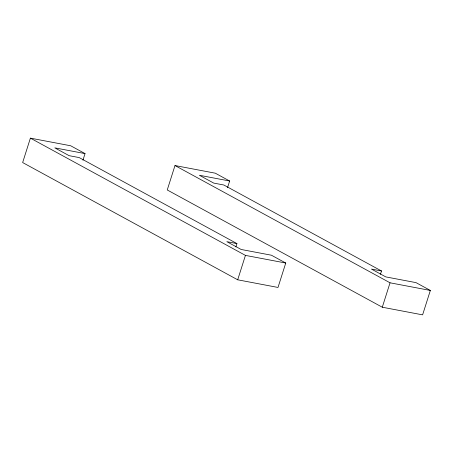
<?xml version="1.0" encoding="UTF-8"?>
<svg xmlns="http://www.w3.org/2000/svg" width="453" height="453" viewBox="0 0 453 453"><rect width="100%" height="100%" fill="white"/><g stroke="black" fill="none" stroke-linecap="round" stroke-linejoin="round"><path stroke-width="0.68" d="M82.95 160.198L85.045 153.595L70.708 145.781L30.396 138.137L22.65 162.553L237.695 279.807L278.006 287.451L285.752 263.034L271.415 255.215L241.183 249.484L226.845 241.67L236.925 243.578L235.877 246.879M227.548 187.61L229.643 181.013L215.305 173.193L174.994 165.549L167.248 189.966L382.292 307.219L422.604 314.863L430.35 290.447L416.013 282.632L385.78 276.896L371.443 269.082L381.522 270.99L380.475 274.291M237.695 279.807L245.441 255.39L30.396 138.137M382.292 307.219L390.039 282.802L174.994 165.549M85.045 153.595L54.807 147.865L69.145 155.679L79.224 157.593L236.925 243.578M229.643 181.013L199.405 175.277L213.742 183.097L223.822 185.005L381.522 270.99M245.441 255.39L285.752 263.034M390.039 282.802L430.35 290.447"/></g></svg>
